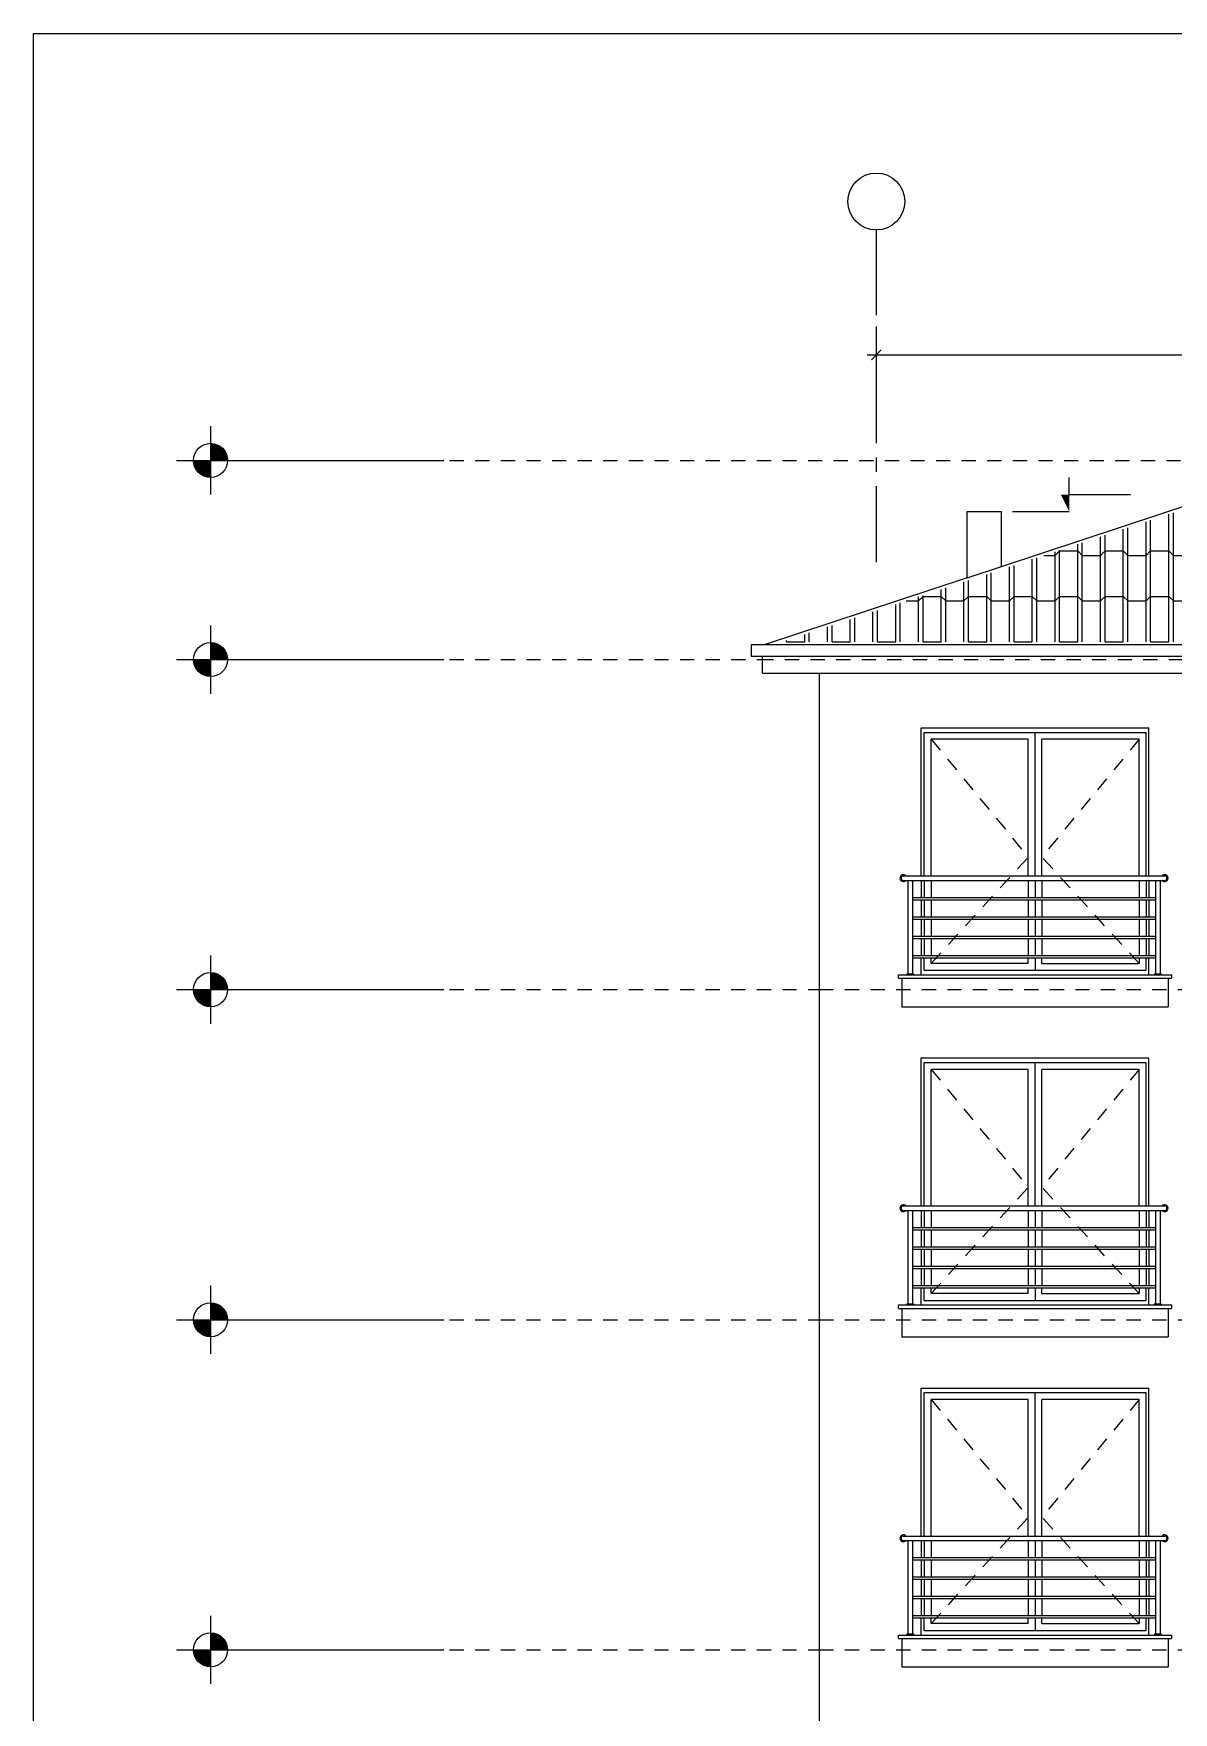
# Model space of a CAD drawing. Header units: metres. Extents: x -220 to 294, y -29 to 18.
# Drawn here: x 51.92 to 61.94, y 3.25 to 18 of the extents above; entities that cross this region are included whole.
import ezdxf

# ---------------------------------------------------------------- set-up
doc = ezdxf.new("R2010")
doc.units = ezdxf.units.M
doc.header["$MEASUREMENT"] = 0
doc.linetypes.add('CENTER2', pattern=[1.125, 0.75, -0.125, 0.125, -0.125])
doc.linetypes.add('DASHED4', pattern=[0.1875, 0.125, -0.0625])
for name, color, linetype in [('Cizgi', 7, 'Continuous'), ('Kesit_Kot', 7, 'Continuous'), ('Olculendirme', 7, 'Continuous'), ('Rota', 7, 'Continuous'), ('Standart', 7, 'Continuous'), ('Tarama', 7, 'Continuous')]:
    doc.layers.add(name, color=color, linetype=linetype)

msp = doc.modelspace()

# ---------------------------------------------------------------- hatches: boundary and pattern name
at = {"layer": 'Kesit_Kot', "linetype": 'Continuous', "lineweight": -3}
msp.add_hatch(color=216, dxfattribs=at).paths.add_polyline_path([(61.02, 13.8), (60.945, 13.95), (61.02, 13.95)])
at = {"layer": 'Tarama', "linetype": 'Continuous', "lineweight": -3}
for points in [[(53.623, 14.25), (53.622, 14.267), (53.619, 14.283), (53.614, 14.3), (53.608, 14.315), (53.6, 14.33), (53.59, 14.344), (53.579, 14.356), (53.566, 14.367), (53.553, 14.377), (53.538, 14.385), (53.522, 14.392), (53.506, 14.396), (53.49, 14.399), (53.473, 14.4), (53.473, 14.25)], [(53.323, 14.25), (53.324, 14.233), (53.327, 14.217), (53.331, 14.2), (53.338, 14.185), (53.346, 14.17), (53.356, 14.156), (53.367, 14.144), (53.379, 14.133), (53.393, 14.123), (53.408, 14.115), (53.423, 14.108), (53.439, 14.104), (53.456, 14.101), (53.473, 14.1), (53.473, 14.25)], [(53.623, 12.5), (53.622, 12.517), (53.619, 12.533), (53.614, 12.55), (53.608, 12.565), (53.6, 12.58), (53.59, 12.594), (53.579, 12.606), (53.566, 12.617), (53.553, 12.627), (53.538, 12.635), (53.522, 12.642), (53.506, 12.646), (53.49, 12.649), (53.473, 12.65), (53.473, 12.5)], [(53.323, 12.5), (53.324, 12.483), (53.327, 12.467), (53.331, 12.45), (53.338, 12.435), (53.346, 12.42), (53.356, 12.406), (53.367, 12.394), (53.379, 12.383), (53.393, 12.373), (53.408, 12.365), (53.423, 12.358), (53.439, 12.354), (53.456, 12.351), (53.473, 12.35), (53.473, 12.5)], [(53.623, 9.6), (53.622, 9.617), (53.619, 9.633), (53.614, 9.65), (53.608, 9.665), (53.6, 9.68), (53.59, 9.694), (53.579, 9.706), (53.566, 9.717), (53.553, 9.727), (53.538, 9.735), (53.522, 9.742), (53.506, 9.746), (53.49, 9.749), (53.473, 9.75), (53.473, 9.6)], [(53.323, 9.6), (53.324, 9.583), (53.327, 9.567), (53.331, 9.55), (53.338, 9.535), (53.346, 9.52), (53.356, 9.506), (53.367, 9.494), (53.379, 9.483), (53.393, 9.473), (53.408, 9.465), (53.423, 9.458), (53.439, 9.454), (53.456, 9.451), (53.473, 9.45), (53.473, 9.6)], [(53.623, 6.7), (53.622, 6.717), (53.619, 6.733), (53.614, 6.75), (53.608, 6.765), (53.6, 6.78), (53.59, 6.794), (53.579, 6.806), (53.566, 6.817), (53.553, 6.827), (53.538, 6.835), (53.522, 6.842), (53.506, 6.846), (53.49, 6.849), (53.473, 6.85), (53.473, 6.7)], [(53.323, 6.7), (53.324, 6.683), (53.327, 6.667), (53.331, 6.65), (53.338, 6.635), (53.346, 6.62), (53.356, 6.606), (53.367, 6.594), (53.379, 6.583), (53.393, 6.573), (53.408, 6.565), (53.423, 6.558), (53.439, 6.554), (53.456, 6.551), (53.473, 6.55), (53.473, 6.7)], [(53.623, 3.8), (53.622, 3.817), (53.619, 3.833), (53.614, 3.85), (53.608, 3.865), (53.6, 3.88), (53.59, 3.894), (53.579, 3.906), (53.566, 3.917), (53.553, 3.927), (53.538, 3.935), (53.522, 3.942), (53.506, 3.946), (53.49, 3.949), (53.473, 3.95), (53.473, 3.8)], [(53.323, 3.8), (53.324, 3.783), (53.327, 3.767), (53.331, 3.75), (53.338, 3.735), (53.346, 3.72), (53.356, 3.706), (53.367, 3.694), (53.379, 3.683), (53.393, 3.673), (53.408, 3.665), (53.423, 3.658), (53.439, 3.654), (53.456, 3.651), (53.473, 3.65), (53.473, 3.8)]]:
    msp.add_hatch(color=216, dxfattribs=at).paths.add_polyline_path(points)

# ---------------------------------------------------------------- linework, layer by layer
at = {"layer": 'Cizgi', "color": 18, "linetype": 'Continuous', "lineweight": -3}
for points in [[(51.917, -12), (51.917, 18)], [(51.917, 18), (172.317, 18)]]:
    msp.add_lwpolyline(points, dxfattribs=at)
at = {"layer": 'Cizgi', "color": 73, "linetype": 'DASHED4', "lineweight": -3}
for points in [[(55.124, 14.25), (63.249, 14.25)], [(55.124, 12.5), (58.296, 12.5)], [(58.296, 12.5), (69.053, 12.5)], [(55.124, 9.6), (58.824, 9.6)], [(58.824, 9.6), (68.524, 9.6)], [(55.124, 6.7), (58.824, 6.7)], [(58.824, 6.7), (68.524, 6.7)], [(55.124, 3.8), (58.824, 3.8)], [(58.824, 3.8), (68.524, 3.8)]]:
    msp.add_lwpolyline(points, dxfattribs=at)
at = {"layer": 'Cizgi', "color": 98, "linetype": 'Continuous', "lineweight": -3}
for points in [[(60.424, 13.318), (62.524, 14.011)], [(60.124, 13.219), (60.424, 13.318)], [(60.124, 13.219), (58.34, 12.63)], [(58.324, 12.38), (58.324, 12.48)], [(58.324, 12.38), (58.324, 12.48)], [(58.324, 12.38), (58.324, 12.48)], [(58.324, 12.38), (58.824, 12.38)], [(58.324, 12.38), (58.824, 12.38)], [(58.324, 12.38), (58.824, 12.38)], [(58.824, 12.38), (68.524, 12.38)]]:
    msp.add_lwpolyline(points, dxfattribs=at)
at = {"layer": 'Cizgi', "color": 118, "linetype": 'Continuous', "lineweight": -3}
for points in [[(60.124, 13.8), (60.424, 13.8)], [(60.124, 13.219), (60.124, 13.8)], [(60.424, 13.318), (60.424, 13.8)]]:
    msp.add_lwpolyline(points, dxfattribs=at)
at = {"layer": 'Cizgi', "color": 158, "linetype": 'Continuous', "lineweight": -3}
for points in [[(58.224, 12.53), (69.124, 12.53)], [(58.324, 12.38), (58.324, 12.53)], [(58.324, 12.38), (58.824, 12.38)], [(58.824, 12.38), (69.024, 12.38)]]:
    msp.add_lwpolyline(points, dxfattribs=at)
at = {"layer": 'Cizgi', "color": 7, "linetype": 'Continuous', "lineweight": -3}
msp.add_lwpolyline([(58.824, 0.4), (58.824, 12.38)], dxfattribs=at)
at = {"layer": 'Kesit_Kot', "color": 216, "linetype": 'Continuous', "lineweight": -3}
for points in [[(61.02, 13.95), (61.02, 14.1)], [(61.02, 13.95), (61.559, 13.95)], [(60.52, 13.8), (61.02, 13.8)]]:
    msp.add_lwpolyline(points, dxfattribs=at)
at = {"layer": 'Olculendirme', "color": 47, "linetype": 'Continuous', "lineweight": -3}
for points in [[(59.324, 15.427), (59.324, 15.127)], [(59.244, 15.177), (68.121, 15.177)]]:
    msp.add_lwpolyline(points, dxfattribs=at)
at = {"layer": 'Olculendirme', "color": 59, "linetype": 'Continuous', "lineweight": -3}
msp.add_lwpolyline([(59.367, 15.22), (59.282, 15.135)], dxfattribs=at)
at = {"layer": 'Rota', "color": 158, "linetype": 'Continuous', "lineweight": -3}
for points in [[(58.324, 12.63), (58.224, 12.63)], [(58.224, 12.63), (58.224, 12.53)], [(69.124, 12.63), (58.324, 12.63)]]:
    msp.add_lwpolyline(points, dxfattribs=at)
at = {"layer": 'Standart', "color": 251, "linetype": 'CENTER2', "lineweight": -3}
msp.add_lwpolyline([(59.324, 16.275), (59.324, 13.355)], dxfattribs=at)
at = {"layer": 'Standart', "color": 216, "linetype": 'Continuous', "lineweight": -3}
for points in [[(53.473, 14.55), (53.473, 13.95)], [(53.173, 14.25), (53.773, 14.25)], [(53.773, 14.25), (55.524, 14.25)], [(53.473, 12.8), (53.473, 12.2)], [(53.173, 12.5), (53.773, 12.5)], [(53.773, 12.5), (55.524, 12.5)], [(53.473, 9.9), (53.473, 9.3)], [(53.173, 9.6), (53.773, 9.6)], [(53.773, 9.6), (55.524, 9.6)], [(53.473, 7), (53.473, 6.4)], [(53.173, 6.7), (53.773, 6.7)], [(53.773, 6.7), (55.524, 6.7)], [(53.473, 4.1), (53.473, 3.5)], [(53.173, 3.8), (53.773, 3.8)], [(53.773, 3.8), (55.524, 3.8)]]:
    msp.add_lwpolyline(points, dxfattribs=at)
at = {"layer": 'Standart', "color": 178, "linetype": 'Continuous', "lineweight": -3}
for points in [[(59.72, 11.9), (61.72, 11.9)], [(59.72, 10.6), (59.72, 11.9)], [(61.72, 10.6), (61.72, 11.9)], [(59.72, 10.56), (59.72, 10.41)], [(61.72, 10.56), (61.72, 10.41)], [(59.72, 10.39), (59.72, 10.24)], [(61.72, 10.39), (61.72, 10.24)], [(59.72, 10.22), (59.72, 10.07)], [(61.72, 10.22), (61.72, 10.07)], [(59.72, 10.05), (59.72, 9.901)], [(61.72, 10.05), (61.72, 9.901)], [(59.72, 9.73), (59.72, 9.881)], [(61.72, 9.73), (61.72, 9.881)], [(59.72, 9), (61.72, 9)], [(59.72, 7.7), (59.72, 9)], [(61.72, 7.7), (61.72, 9)], [(59.72, 7.66), (59.72, 7.51)], [(61.72, 7.66), (61.72, 7.51)], [(59.72, 7.49), (59.72, 7.34)], [(61.72, 7.49), (61.72, 7.34)], [(59.72, 7.32), (59.72, 7.17)], [(61.72, 7.32), (61.72, 7.17)], [(59.72, 7.15), (59.72, 7.001)], [(61.72, 7.15), (61.72, 7.001)], [(59.72, 6.83), (59.72, 6.981)], [(61.72, 6.83), (61.72, 6.981)], [(59.72, 6.1), (61.72, 6.1)], [(59.72, 4.8), (59.72, 6.1)], [(61.72, 4.8), (61.72, 6.1)], [(59.72, 4.76), (59.72, 4.61)], [(61.72, 4.76), (61.72, 4.61)], [(59.72, 4.59), (59.72, 4.44)], [(61.72, 4.59), (61.72, 4.44)], [(59.72, 4.42), (59.72, 4.27)], [(61.72, 4.42), (61.72, 4.27)], [(59.72, 4.25), (59.72, 4.101)], [(61.72, 4.25), (61.72, 4.101)], [(59.72, 3.93), (59.72, 4.081)], [(61.72, 3.93), (61.72, 4.081)]]:
    msp.add_lwpolyline(points, dxfattribs=at)
at = {"layer": 'Standart', "color": 118, "linetype": 'Continuous', "lineweight": -3}
for points in [[(59.746, 11.86), (61.695, 11.86)], [(59.746, 10.6), (59.746, 11.86)], [(60.72, 10.6), (60.72, 11.86)], [(61.695, 10.6), (61.695, 11.86)], [(60.66, 11.8), (59.806, 11.8)], [(59.806, 10.6), (59.806, 11.8)], [(60.66, 10.6), (60.66, 11.8)], [(61.635, 11.8), (60.78, 11.8)], [(60.78, 10.6), (60.78, 11.8)], [(61.635, 10.6), (61.635, 11.8)], [(59.746, 10.56), (59.746, 10.41)], [(59.806, 10.56), (59.806, 10.41)], [(60.66, 10.56), (60.66, 10.41)], [(60.72, 10.56), (60.72, 10.41)], [(60.78, 10.56), (60.78, 10.41)], [(61.635, 10.56), (61.635, 10.41)], [(61.695, 10.56), (61.695, 10.41)], [(59.746, 10.39), (59.746, 10.24)], [(59.806, 10.39), (59.806, 10.24)], [(60.66, 10.39), (60.66, 10.24)], [(60.72, 10.39), (60.72, 10.24)], [(60.78, 10.39), (60.78, 10.24)], [(61.635, 10.39), (61.635, 10.24)], [(61.695, 10.39), (61.695, 10.24)], [(59.746, 10.22), (59.746, 10.07)], [(59.806, 10.22), (59.806, 10.07)], [(60.66, 10.22), (60.66, 10.07)], [(60.72, 10.22), (60.72, 10.07)], [(60.78, 10.22), (60.78, 10.07)], [(61.635, 10.22), (61.635, 10.07)], [(61.695, 10.22), (61.695, 10.07)], [(59.746, 10.05), (59.746, 9.901)], [(59.806, 10.05), (59.806, 9.901)], [(60.66, 10.05), (60.66, 9.901)], [(60.72, 10.05), (60.72, 9.901)], [(60.78, 10.05), (60.78, 9.901)], [(61.635, 10.05), (61.635, 9.901)], [(61.695, 10.05), (61.695, 9.901)], [(59.746, 9.77), (59.746, 9.881)], [(59.746, 9.77), (61.695, 9.77)], [(59.806, 9.83), (59.806, 9.881)], [(60.66, 9.83), (59.806, 9.83)], [(60.66, 9.83), (60.66, 9.881)], [(60.72, 9.881), (60.72, 9.77)], [(60.78, 9.83), (60.78, 9.881)], [(60.78, 9.83), (61.635, 9.83)], [(61.635, 9.881), (61.635, 9.83)], [(61.695, 9.77), (61.695, 9.881)], [(59.746, 8.96), (61.695, 8.96)], [(59.746, 7.7), (59.746, 8.96)], [(60.66, 8.9), (59.806, 8.9)], [(59.806, 7.7), (59.806, 8.9)], [(60.66, 7.7), (60.66, 8.9)], [(60.72, 7.7), (60.72, 8.96)], [(61.635, 8.9), (60.78, 8.9)], [(60.78, 7.7), (60.78, 8.9)], [(61.635, 7.7), (61.635, 8.9)], [(61.695, 7.7), (61.695, 8.96)], [(59.746, 7.66), (59.746, 7.51)], [(59.806, 7.66), (59.806, 7.51)], [(60.66, 7.66), (60.66, 7.51)], [(60.72, 7.66), (60.72, 7.51)], [(60.78, 7.66), (60.78, 7.51)], [(61.635, 7.66), (61.635, 7.51)], [(61.695, 7.66), (61.695, 7.51)], [(59.746, 7.49), (59.746, 7.34)], [(59.806, 7.49), (59.806, 7.34)], [(60.66, 7.49), (60.66, 7.34)], [(60.72, 7.49), (60.72, 7.34)], [(60.78, 7.49), (60.78, 7.34)], [(61.635, 7.49), (61.635, 7.34)], [(61.695, 7.49), (61.695, 7.34)], [(59.746, 7.32), (59.746, 7.17)], [(59.806, 7.32), (59.806, 7.17)], [(60.66, 7.32), (60.66, 7.17)], [(60.72, 7.32), (60.72, 7.17)], [(60.78, 7.32), (60.78, 7.17)], [(61.635, 7.32), (61.635, 7.17)], [(61.695, 7.32), (61.695, 7.17)], [(59.746, 7.15), (59.746, 7.001)], [(59.806, 7.15), (59.806, 7.001)], [(60.66, 7.15), (60.66, 7.001)], [(60.72, 7.15), (60.72, 7.001)], [(60.78, 7.15), (60.78, 7.001)], [(61.635, 7.15), (61.635, 7.001)], [(61.695, 7.15), (61.695, 7.001)], [(59.746, 6.87), (59.746, 6.981)], [(59.806, 6.93), (59.806, 6.981)], [(60.66, 6.93), (60.66, 6.981)], [(60.72, 6.981), (60.72, 6.87)], [(60.78, 6.93), (60.78, 6.981)], [(61.635, 6.981), (61.635, 6.93)], [(61.695, 6.87), (61.695, 6.981)], [(59.746, 6.87), (61.695, 6.87)], [(60.66, 6.93), (59.806, 6.93)], [(60.78, 6.93), (61.635, 6.93)], [(59.746, 6.06), (61.695, 6.06)], [(59.746, 4.8), (59.746, 6.06)], [(60.72, 4.8), (60.72, 6.06)], [(61.695, 4.8), (61.695, 6.06)], [(60.66, 6), (59.806, 6)], [(59.806, 4.8), (59.806, 6)], [(60.66, 4.8), (60.66, 6)], [(61.635, 6), (60.78, 6)], [(60.78, 4.8), (60.78, 6)], [(61.635, 4.8), (61.635, 6)], [(59.746, 4.76), (59.746, 4.61)], [(59.806, 4.76), (59.806, 4.61)], [(60.66, 4.76), (60.66, 4.61)], [(60.72, 4.76), (60.72, 4.61)], [(60.78, 4.76), (60.78, 4.61)], [(61.635, 4.76), (61.635, 4.61)], [(61.695, 4.76), (61.695, 4.61)], [(59.746, 4.59), (59.746, 4.44)], [(59.806, 4.59), (59.806, 4.44)], [(60.66, 4.59), (60.66, 4.44)], [(60.72, 4.59), (60.72, 4.44)], [(60.78, 4.59), (60.78, 4.44)], [(61.635, 4.59), (61.635, 4.44)], [(61.695, 4.59), (61.695, 4.44)], [(59.746, 4.42), (59.746, 4.27)], [(59.806, 4.42), (59.806, 4.27)], [(60.66, 4.42), (60.66, 4.27)], [(60.72, 4.42), (60.72, 4.27)], [(60.78, 4.42), (60.78, 4.27)], [(61.635, 4.42), (61.635, 4.27)], [(61.695, 4.42), (61.695, 4.27)], [(59.746, 4.25), (59.746, 4.101)], [(59.806, 4.25), (59.806, 4.101)], [(60.66, 4.25), (60.66, 4.101)], [(60.72, 4.25), (60.72, 4.101)], [(60.78, 4.25), (60.78, 4.101)], [(61.635, 4.25), (61.635, 4.101)], [(61.695, 4.25), (61.695, 4.101)], [(59.746, 3.97), (59.746, 4.081)], [(59.806, 4.03), (59.806, 4.081)], [(60.66, 4.03), (59.806, 4.03)], [(60.66, 4.03), (60.66, 4.081)], [(60.72, 4.081), (60.72, 3.97)], [(60.78, 4.03), (60.78, 4.081)], [(60.78, 4.03), (61.635, 4.03)], [(61.635, 4.081), (61.635, 4.03)], [(61.695, 3.97), (61.695, 4.081)], [(59.746, 3.97), (61.695, 3.97)]]:
    msp.add_lwpolyline(points, dxfattribs=at)
at = {"layer": 'Standart', "color": 28, "linetype": 'DASHED4', "lineweight": -3}
for points in [[(59.806, 11.8), (60.66, 10.765)], [(61.635, 11.8), (60.78, 10.765)], [(59.806, 9.83), (60.66, 10.765)], [(61.635, 9.83), (60.78, 10.765)], [(59.806, 8.9), (60.66, 7.865)], [(61.635, 8.9), (60.78, 7.865)], [(59.806, 6.93), (60.66, 7.865)], [(61.635, 6.93), (60.78, 7.865)], [(59.806, 6), (60.66, 4.965)], [(61.635, 6), (60.78, 4.965)], [(59.806, 4.03), (60.66, 4.965)], [(61.635, 4.03), (60.78, 4.965)]]:
    msp.add_lwpolyline(points, dxfattribs=at)
at = {"layer": 'Standart', "color": 198, "linetype": 'Continuous', "lineweight": -3}
for points in [[(59.561, 10.6), (61.861, 10.6)], [(59.562, 10.56), (61.859, 10.56)], [(59.602, 10.56), (59.602, 9.74)], [(59.642, 10.56), (59.642, 9.74)], [(61.779, 10.56), (61.779, 9.74)], [(61.819, 10.56), (61.819, 9.74)], [(59.642, 10.41), (61.779, 10.41)], [(59.642, 10.39), (61.779, 10.39)], [(59.642, 10.24), (61.779, 10.24)], [(59.642, 10.22), (61.779, 10.22)], [(59.642, 10.07), (61.779, 10.07)], [(59.642, 10.05), (61.779, 10.05)], [(59.642, 9.901), (61.779, 9.901)], [(59.592, 9.74), (59.652, 9.74)], [(59.592, 9.74), (59.592, 9.73)], [(59.642, 9.881), (61.779, 9.881)], [(59.652, 9.74), (59.652, 9.73)], [(61.769, 9.74), (61.829, 9.74)], [(61.769, 9.74), (61.769, 9.73)], [(61.829, 9.74), (61.829, 9.73)], [(59.52, 9.7), (59.52, 9.73)], [(59.52, 9.73), (61.92, 9.73)], [(59.52, 9.7), (61.92, 9.7)], [(59.55, 9.7), (59.55, 9.45)], [(61.89, 9.7), (61.89, 9.45)], [(61.92, 9.73), (61.92, 9.7)], [(59.55, 9.45), (61.89, 9.45)], [(59.561, 7.7), (61.861, 7.7)], [(59.562, 7.66), (61.859, 7.66)], [(59.602, 7.66), (59.602, 6.84)], [(59.642, 7.66), (59.642, 6.84)], [(61.779, 7.66), (61.779, 6.84)], [(61.819, 7.66), (61.819, 6.84)], [(59.642, 7.51), (61.779, 7.51)], [(59.642, 7.49), (61.779, 7.49)], [(59.642, 7.34), (61.779, 7.34)], [(59.642, 7.32), (61.779, 7.32)], [(59.642, 7.17), (61.779, 7.17)], [(59.642, 7.15), (61.779, 7.15)], [(59.642, 7.001), (61.779, 7.001)], [(59.642, 6.981), (61.779, 6.981)], [(59.52, 6.8), (59.52, 6.83)], [(59.52, 6.83), (61.92, 6.83)], [(59.52, 6.8), (61.92, 6.8)], [(59.55, 6.8), (59.55, 6.55)], [(59.592, 6.84), (59.652, 6.84)], [(59.592, 6.84), (59.592, 6.83)], [(59.652, 6.84), (59.652, 6.83)], [(61.769, 6.84), (61.829, 6.84)], [(61.769, 6.84), (61.769, 6.83)], [(61.829, 6.84), (61.829, 6.83)], [(61.89, 6.8), (61.89, 6.55)], [(61.92, 6.83), (61.92, 6.8)], [(59.55, 6.55), (61.89, 6.55)], [(59.561, 4.8), (61.861, 4.8)], [(59.562, 4.76), (61.859, 4.76)], [(59.602, 4.76), (59.602, 3.94)], [(59.642, 4.76), (59.642, 3.94)], [(61.779, 4.76), (61.779, 3.94)], [(61.819, 4.76), (61.819, 3.94)], [(59.642, 4.61), (61.779, 4.61)], [(59.642, 4.59), (61.779, 4.59)], [(59.642, 4.44), (61.779, 4.44)], [(59.642, 4.42), (61.779, 4.42)], [(59.642, 4.27), (61.779, 4.27)], [(59.642, 4.25), (61.779, 4.25)], [(59.642, 4.101), (61.779, 4.101)], [(59.642, 4.081), (61.779, 4.081)], [(59.52, 3.9), (59.52, 3.93)], [(59.52, 3.93), (61.92, 3.93)], [(59.52, 3.9), (61.92, 3.9)], [(59.55, 3.9), (59.55, 3.65)], [(59.592, 3.94), (59.652, 3.94)], [(59.592, 3.94), (59.592, 3.93)], [(59.652, 3.94), (59.652, 3.93)], [(61.769, 3.94), (61.829, 3.94)], [(61.769, 3.94), (61.769, 3.93)], [(61.829, 3.94), (61.829, 3.93)], [(61.89, 3.9), (61.89, 3.65)], [(61.92, 3.93), (61.92, 3.9)], [(59.55, 3.65), (61.89, 3.65)]]:
    msp.add_lwpolyline(points, dxfattribs=at)
at = {"layer": 'Standart', "color": 251, "linetype": 'Continuous', "lineweight": -3}
msp.add_circle((59.324, 16.525), 0.25, dxfattribs=at)
at = {"layer": 'Standart', "color": 216, "linetype": 'Continuous', "lineweight": -3}
for centre in [(53.473, 14.25), (53.473, 12.5), (53.473, 9.6), (53.473, 6.7), (53.473, 3.8)]:
    msp.add_circle(centre, 0.15, dxfattribs=at)
at = {"layer": 'Standart', "color": 98, "linetype": 'Continuous', "lineweight": -3}
for centre, start, end in [((59.562, 10.58), 41.6226, 318.1897), ((61.859, 10.58), 221.8103, 138.3774), ((59.562, 7.68), 41.6226, 318.1897), ((61.859, 7.68), 221.8103, 138.3774), ((59.562, 4.78), 41.6226, 318.1897), ((61.859, 4.78), 221.8103, 138.3774)]:
    msp.add_arc(centre, 0.03, start, end, dxfattribs=at)
at = {"layer": 'Standart', "color": 198, "linetype": 'Continuous', "lineweight": -3}
for centre, start, end in [((59.562, 10.58), 94.9426, 270), ((61.859, 10.58), 270, 85.0574), ((59.562, 7.68), 94.9426, 270), ((61.859, 7.68), 270, 85.0574), ((59.562, 4.78), 94.9426, 270), ((61.859, 4.78), 270, 85.0574)]:
    msp.add_arc(centre, 0.02, start, end, dxfattribs=at)
at = {"layer": 'Tarama', "color": 13, "linetype": 'Continuous', "lineweight": -3}
for points in [[(61.735, 13.455), (61.735, 13.724)], [(61.895, 13.455), (61.895, 13.777)], [(61.935, 13.455), (61.935, 13.79)], [(61.295, 13.455), (61.295, 13.579)], [(61.335, 13.455), (61.335, 13.592)], [(61.495, 13.455), (61.495, 13.645)], [(61.535, 13.455), (61.535, 13.658)], [(61.695, 13.455), (61.695, 13.711)], [(60.895, 13.415), (60.935, 13.455)], [(60.895, 13.055), (60.895, 13.447)], [(60.935, 13.455), (60.935, 13.46)], [(60.935, 13.055), (60.935, 13.455)], [(60.935, 13.455), (61.095, 13.455)], [(61.095, 13.455), (61.095, 13.513)], [(61.095, 13.055), (61.095, 13.455)], [(61.095, 13.455), (61.135, 13.415)], [(61.135, 13.455), (61.135, 13.526)], [(61.135, 13.055), (61.135, 13.455)], [(61.295, 13.055), (61.295, 13.455)], [(61.295, 13.415), (61.335, 13.455)], [(61.335, 13.055), (61.335, 13.455)], [(61.335, 13.455), (61.495, 13.455)], [(61.495, 13.055), (61.495, 13.455)], [(61.495, 13.455), (61.535, 13.415)], [(61.535, 13.055), (61.535, 13.455)], [(61.695, 13.055), (61.695, 13.455)], [(61.695, 13.415), (61.735, 13.455)], [(61.735, 13.055), (61.735, 13.455)], [(61.735, 13.455), (61.895, 13.455)], [(61.895, 13.055), (61.895, 13.455)], [(61.895, 13.455), (61.935, 13.415)], [(61.935, 13.055), (61.935, 13.455)], [(60.495, 13.055), (60.495, 13.315)], [(60.535, 13.055), (60.535, 13.328)], [(60.695, 13.055), (60.695, 13.381)], [(60.735, 13.055), (60.735, 13.394)], [(60.798, 13.415), (60.895, 13.415)], [(61.135, 13.415), (61.295, 13.415)], [(61.535, 13.415), (61.695, 13.415)], [(61.935, 13.415), (62.095, 13.415)], [(59.935, 13.055), (59.935, 13.13)], [(60.095, 13.055), (60.095, 13.183)], [(60.135, 13.055), (60.135, 13.196)], [(60.295, 13.055), (60.295, 13.249)], [(60.335, 13.055), (60.335, 13.262)], [(59.495, 12.655), (59.495, 12.985)], [(59.535, 12.655), (59.535, 12.998)], [(59.586, 13.015), (59.695, 13.015)], [(59.695, 13.015), (59.735, 13.055)], [(59.695, 12.655), (59.695, 13.051)], [(59.735, 13.055), (59.735, 13.064)], [(59.735, 12.655), (59.735, 13.055)], [(59.735, 13.055), (59.895, 13.055)], [(59.895, 13.055), (59.895, 13.117)], [(59.895, 12.655), (59.895, 13.055)], [(59.895, 13.055), (59.935, 13.015)], [(59.935, 12.655), (59.935, 13.055)], [(59.935, 13.015), (60.095, 13.015)], [(60.095, 12.655), (60.095, 13.055)], [(60.095, 13.015), (60.135, 13.055)], [(60.135, 12.655), (60.135, 13.055)], [(60.135, 13.055), (60.295, 13.055)], [(60.295, 12.655), (60.295, 13.055)], [(60.295, 13.055), (60.335, 13.015)], [(60.335, 12.655), (60.335, 13.055)], [(60.335, 13.015), (60.495, 13.015)], [(60.495, 12.655), (60.495, 13.055)], [(60.495, 13.015), (60.535, 13.055)], [(60.535, 12.655), (60.535, 13.055)], [(60.535, 13.055), (60.695, 13.055)], [(60.695, 12.655), (60.695, 13.055)], [(60.695, 13.055), (60.735, 13.015)], [(60.735, 12.655), (60.735, 13.055)], [(60.735, 13.015), (60.895, 13.015)], [(60.895, 12.655), (60.895, 13.055)], [(60.895, 13.015), (60.935, 13.055)], [(60.935, 12.655), (60.935, 13.055)], [(60.935, 13.055), (61.095, 13.055)], [(61.095, 12.655), (61.095, 13.055)], [(61.095, 13.055), (61.135, 13.015)], [(61.135, 12.655), (61.135, 13.055)], [(61.135, 13.015), (61.295, 13.015)], [(61.295, 12.655), (61.295, 13.055)], [(61.295, 13.015), (61.335, 13.055)], [(61.335, 12.655), (61.335, 13.055)], [(61.335, 13.055), (61.495, 13.055)], [(61.495, 12.655), (61.495, 13.055)], [(61.495, 13.055), (61.535, 13.015)], [(61.535, 12.655), (61.535, 13.055)], [(61.535, 13.015), (61.695, 13.015)], [(61.695, 12.655), (61.695, 13.055)], [(61.695, 13.015), (61.735, 13.055)], [(61.735, 12.655), (61.735, 13.055)], [(61.735, 13.055), (61.895, 13.055)], [(61.895, 12.655), (61.895, 13.055)], [(61.895, 13.055), (61.935, 13.015)], [(61.935, 12.655), (61.935, 13.055)], [(61.935, 13.015), (62.095, 13.015)], [(59.095, 12.655), (59.095, 12.853)], [(59.135, 12.655), (59.135, 12.866)], [(59.295, 12.655), (59.295, 12.919)], [(59.335, 12.655), (59.335, 12.932)], [(58.695, 12.655), (58.695, 12.721)], [(58.735, 12.655), (58.735, 12.734)], [(58.895, 12.655), (58.895, 12.787)], [(58.935, 12.655), (58.935, 12.8)], [(58.535, 12.655), (58.535, 12.668)], [(58.535, 12.655), (58.695, 12.655)], [(58.935, 12.655), (59.095, 12.655)], [(59.335, 12.655), (59.495, 12.655)], [(59.735, 12.655), (59.895, 12.655)], [(60.135, 12.655), (60.295, 12.655)], [(60.535, 12.655), (60.695, 12.655)], [(60.935, 12.655), (61.095, 12.655)], [(61.335, 12.655), (61.495, 12.655)], [(61.735, 12.655), (61.895, 12.655)]]:
    msp.add_lwpolyline(points, dxfattribs=at)

doc.saveas('drawing.dxf')
